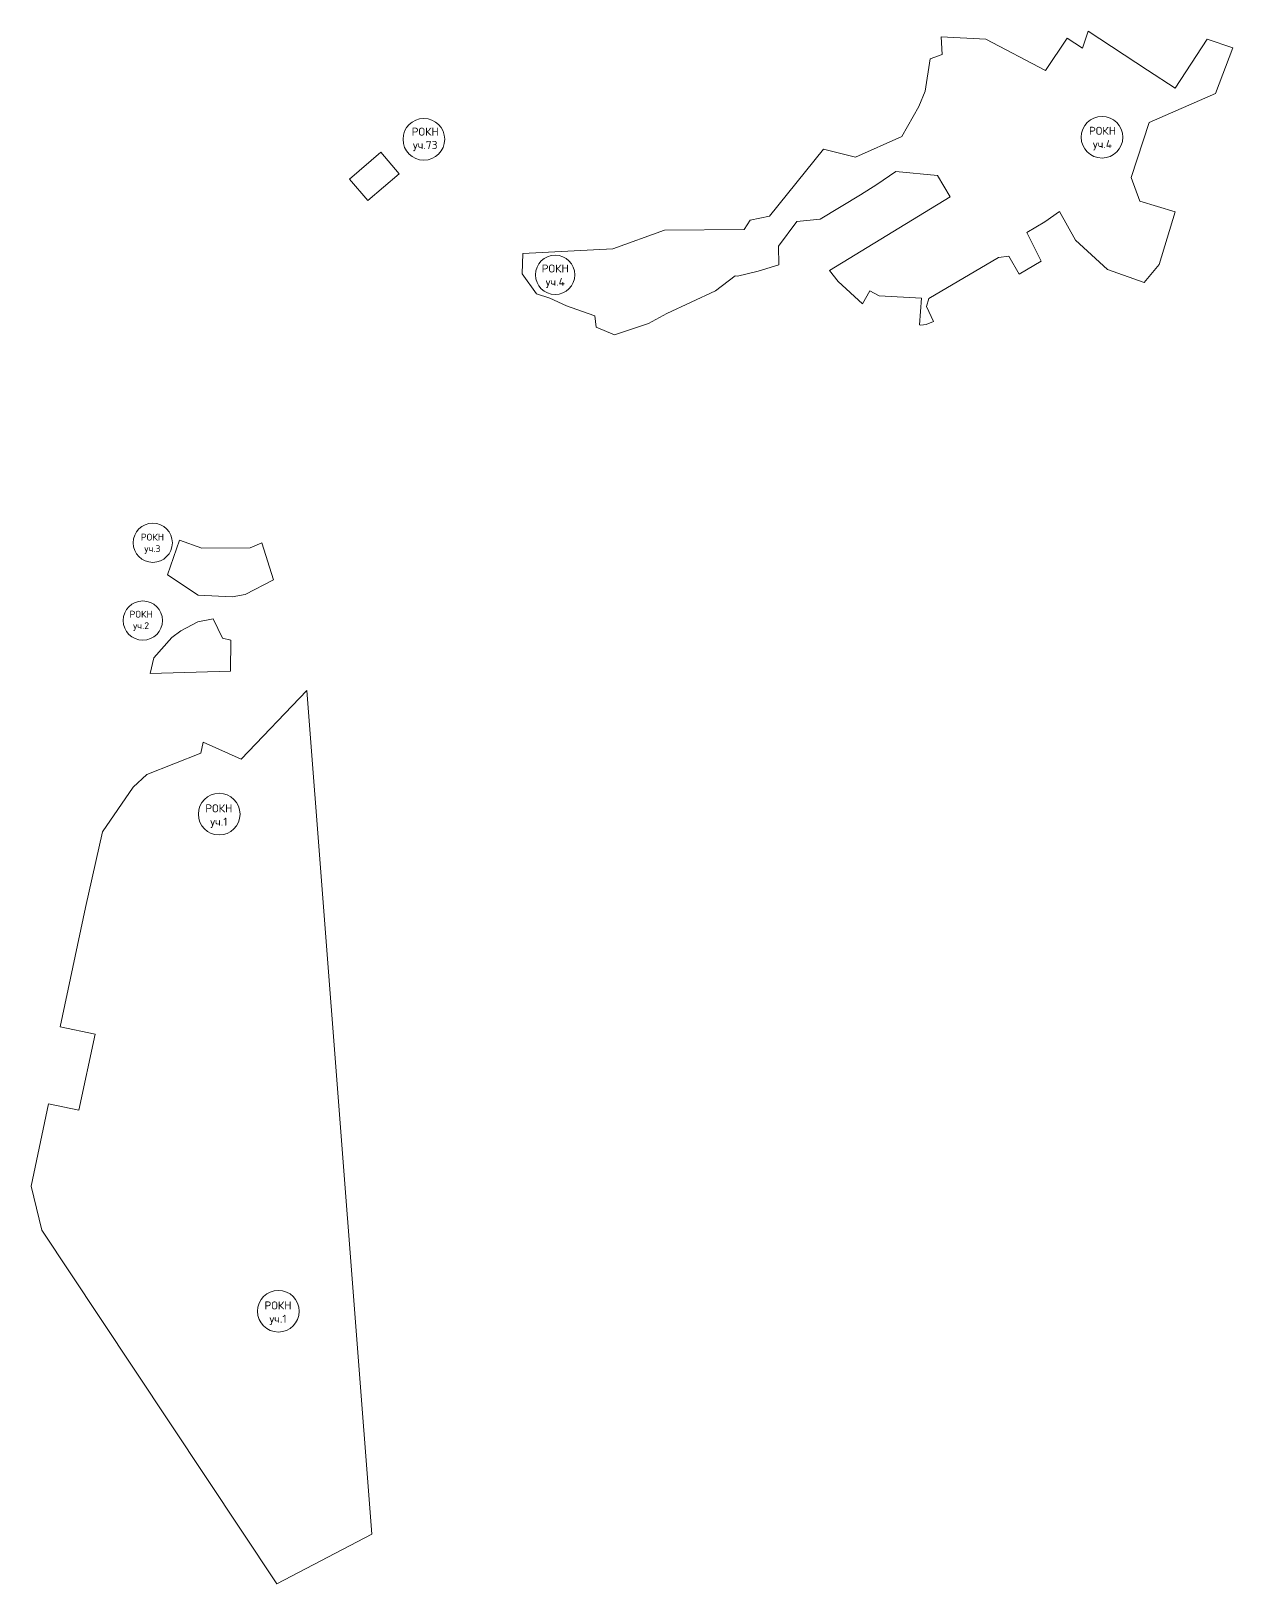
# Model space of a CAD drawing. Extents: x 1391442 to 1399821, y 354865 to 360836.
# Drawn here: x 1391442 to 1392422, y 354865 to 356133 of the extents above; entities that cross this region are included whole.
import ezdxf

# ---------------------------------------------------------------- set-up
doc = ezdxf.new("R2010")
doc.units = 0
doc.header["$MEASUREMENT"] = 0
doc.layers.add('РОКН', color=12, linetype='Continuous')
doc.styles.get("Standard").update_dxf_attribs({"font": 'simplex.shx'})

msp = doc.modelspace()

# ---------------------------------------------------------------- linework, layer by layer
at = {"layer": 'РОКН', "lineweight": 20}
for points in [[(1392028.4, 355978.2), (1392023.5, 355970.7), (1391958.4, 355970.1), (1391916.3, 355954.8), (1391842.9, 355951.2), (1391842.3, 355934.6), (1391854, 355918.3), (1391864.8, 355914.6), (1391878.6, 355908.5), (1391896.2, 355902), (1391901.5, 355900.3), (1391902.6, 355891), (1391917.7, 355884.7), (1391945.3, 355893.9), (1391960.3, 355902), (1392000, 355920.7), (1392016.1, 355933), (1392018.1, 355932.5), (1392034.8, 355936.6), (1392051.7, 355941.9), (1392051.4, 355957.1), (1392066.3, 355977.3), (1392085.4, 355979), (1392118.3, 355999.1), (1392131.6, 356007.3), (1392147.3, 356017.9), (1392181.1, 356014.8), (1392191.4, 355997.4), (1392093, 355937.3), (1392100.1, 355928.3), (1392120, 355909.9), (1392126.1, 355920.6), (1392133.5, 355916.5), (1392168, 355914.7), (1392166.5, 355892.8), (1392167.7, 355892.7), (1392171.9, 355893.2), (1392178, 355895.5), (1392172.3, 355907.8), (1392174, 355914.4), (1392231, 355947.8), (1392239.4, 355948.9), (1392247.7, 355934.1), (1392265.9, 355944.8), (1392254.1, 355968.3), (1392268.8, 355977), (1392280.6, 355985.3), (1392293.9, 355962.1), (1392319.9, 355938), (1392349.8, 355927.4), (1392362.1, 355942.1), (1392375.2, 355985.1), (1392346.2, 355993.9), (1392339.2, 356013.1), (1392353.9, 356058), (1392408, 356081.7), (1392422.2, 356119), (1392401.1, 356126.1), (1392375.1, 356086.1), (1392352.5, 356100.6), (1392304.1, 356132.6), (1392299.4, 356118.8), (1392286.9, 356126.9), (1392269.2, 356100.4), (1392220.5, 356125.9), (1392184.2, 356127.8), (1392185, 356113.4), (1392175.3, 356110), (1392171, 356083.5), (1392166, 356071.1), (1392152.2, 356046.5), (1392114.3, 356029.6), (1392088.1, 356036.3), (1392044.1, 355981.5), (1392028.4, 355978.2)], [(1391701.5, 356011.8), (1391726.9, 356033.7), (1391742, 356016), (1391716.5, 355994.3), (1391701.5, 356011.8)], [(1391616.2, 355672.9), (1391605.6, 355671), (1391577.9, 355672.1), (1391552.9, 355688.9), (1391562.6, 355717), (1391580.9, 355710.7), (1391620.4, 355711), (1391629.8, 355715), (1391639.5, 355684.7), (1391616.2, 355672.9)], [(1391590.1, 355652.9), (1391577.8, 355650.5), (1391563.9, 355643), (1391556.5, 355637.7), (1391541.7, 355621.1), (1391538.9, 355608.2), (1391604.3, 355610.2), (1391604.6, 355635.5), (1391597.8, 355637.2), (1391590.1, 355652.9)], [(1391497.7, 355082.6), (1391642.2, 354865.2), (1391719.7, 354905.8), (1391666.5, 355594.5), (1391613, 355538.5), (1391582, 355552.3), (1391580.1, 355543.3), (1391536.1, 355525.8), (1391525, 355515.4), (1391499.8, 355479), (1391486, 355417.4), (1391465.4, 355320), (1391493.9, 355313.9), (1391480.5, 355251.9), (1391455.9, 355257.1), (1391441.6, 355189.9), (1391450.3, 355154), (1391497.7, 355082.6)]]:
    msp.add_lwpolyline(points, dxfattribs=at)
at = {"layer": 'РОКН', "lineweight": 0}
for centre, radius in [((1391762.1, 356044.3), 17), ((1392315.4, 356046), 17), ((1391869.2, 355933.7), 16), ((1391540.9, 355715), 16), ((1391532.8, 355651.5), 16), ((1391595.1, 355493.5), 17), ((1391643.4, 355087.8), 17)]:
    msp.add_circle(centre, radius, dxfattribs=at)

# ---------------------------------------------------------------- texts
at = {"layer": 'РОКН', "attachment_point": 2}
for s, insert, char_height, width in [('РОКН\\Pуч.73', (1391763.2, 356053.8), 6.53, 6.533), ('РОКН\\Pуч.4', (1392315.8, 356054.5), 6.53, 6.533), ('РОКН\\Pуч.4', (1391869.3, 355942.1), 6.53, 6.533), ('РОКН\\Pуч.3', (1391540.6, 355722.4), 5.6, 5.6), ('РОКН\\Pуч.2', (1391531.4, 355659.5), 5.6, 5.6), ('РОКН\\Pуч.1', (1391594.8, 355501.5), 6.53, 6.533), ('РОКН\\Pуч.1', (1391643.1, 355095.8), 6.53, 6.533)]:
    msp.add_mtext(s, dxfattribs=dict(at, insert=insert, char_height=char_height, width=width))

doc.saveas('drawing.dxf')
